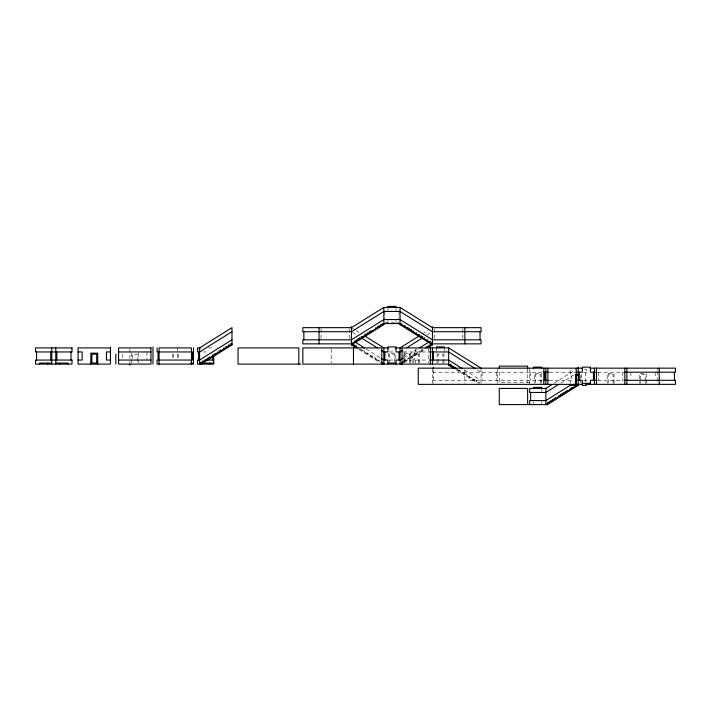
<?xml version="1.0" encoding="UTF-8"?>
<svg xmlns="http://www.w3.org/2000/svg" width="711" height="711" viewBox="0 0 711 711"><rect width="100%" height="100%" fill="white"/><g stroke="black" fill="none" stroke-linecap="round" stroke-linejoin="round"><path stroke-width="0.53" stroke-dasharray="3.56 2.67" d="M422.263 334.019L427.818 330.553M426.893 335.174L430.599 332.864M403.75 357.74L417.641 349.065M403.288 362.086L424.351 348.914M404.47 362.361L424.991 349.536M554.18 383.202L575.475 369.889M560.659 383.202L574.55 374.519M384.864 322.59L399.04 322.59M208.35 347.91L213.753 347.91M202.902 351.954L208.35 351.954M389.201 351.954L394.649 351.954M403.288 351.954L428.129 351.954M409.767 357.02L411.393 357.02L411.393 356.007L413.011 356.007L413.011 354.993L414.629 354.993L414.629 353.98L416.246 353.98L416.246 352.967L417.872 352.967L417.872 351.954M409.767 358.033L408.15 358.033L408.15 359.046L406.532 359.046L406.532 360.059M389.201 360.059L394.649 360.059M403.288 360.059L428.129 360.059M380.607 361.072L378.99 361.072L378.99 360.059L377.372 360.059L377.372 359.046L375.746 359.046L375.746 358.033L374.128 358.033L374.128 357.02L372.511 357.02L372.511 356.007L370.893 356.007L370.893 354.993L369.267 354.993L369.267 353.98L367.649 353.98L367.649 352.967L366.032 352.967L366.032 351.954L364.414 351.954L364.414 350.941L362.788 350.941L362.788 349.928L361.17 349.928L361.17 348.914M403.288 361.072L404.906 361.072M584.326 369.169L586.353 369.169L586.353 373.222L585.34 373.222L585.34 381.318L586.353 381.318M458.373 370.182L459.99 370.182L459.99 371.195L461.608 371.195L461.608 372.209M432.448 372.209L544.839 372.209M549.088 372.209L575.012 372.209M583.598 372.209L589.099 372.209M597.693 372.209L623.609 372.209M464.852 373.222L463.234 373.222L463.234 372.209M464.852 374.235L466.469 374.235L466.469 375.248L468.087 375.248L468.087 376.252L469.713 376.252L469.713 377.265L471.331 377.265L471.331 378.279L472.948 378.279L472.948 379.292L474.566 379.292L474.566 380.305M432.448 380.305L544.839 380.305M549.088 380.305L573.928 380.305M583.598 380.305L589.099 380.305M597.693 380.305L623.609 380.305M529.651 382.331L499.273 382.331L499.273 368.289M477.348 369.889L481.054 372.209M464.39 369.889L481.054 380.305M456.746 369.169L479.427 383.345L479.427 382.331L477.81 382.331L477.81 381.318L476.192 381.318L476.192 380.305M456.115 369.782L477.561 383.193M352.372 328.233L355.153 329.966M356.078 330.553L361.632 334.019M352.372 332.286L357.002 335.174M366.263 349.065L380.145 357.74M359.553 348.914L380.607 362.086M358.913 349.536L379.434 362.361M657.222 368.156L657.222 370.315M657.222 371.4L657.222 383.273M655.204 372.209L655.204 378.279M646.495 383.345L646.495 373.417L639.607 373.417L639.607 383.345M645.481 380.376L645.481 374.43L640.62 374.43L640.62 380.376M645.481 381.363L645.481 383.345M640.62 381.363L640.62 383.345M630.897 372.209L630.897 378.279M622.8 372.209L622.8 380.305M614.091 383.345L614.091 373.417L607.212 373.417L607.212 383.345M613.078 383.345L613.078 374.43L608.216 374.43L608.216 383.345M598.502 372.209L598.502 380.305M581.696 374.43L581.696 378.847M580.683 375.444L580.683 378.412M580.683 379.407L580.683 383.362M570.151 370.182L570.151 373.222L571.164 373.222L571.164 381.318L570.151 381.318L570.151 383.345M541.8 388.41L541.8 391.441M541.8 400.56L541.8 403.59M541.195 383.345L541.195 373.417L534.308 373.417L534.308 383.345M540.182 383.345L540.182 374.43L535.321 374.43L535.321 383.345M533.703 401.573L533.703 403.59M530.664 372.209L530.664 380.305M529.651 368.156L529.651 384.358M527.624 368.289L527.624 382.331M497.247 368.156L497.247 383.345M496.234 372.209L496.234 380.305M482.067 372.209L482.067 380.305M481.054 368.156L481.054 383.345M464.852 370.182L464.852 383.345M462.825 328.74L462.825 338.454M444.597 348.914L444.597 350.941M443.993 353.171L443.993 363.09M442.98 363.09L442.98 354.185L438.118 354.185L438.118 363.09M437.105 353.171L437.105 363.09M436.501 347.91L436.501 350.941M434.474 328.74L434.474 338.454M433.461 370.182L433.461 383.345M432.448 368.156L432.448 383.345M428.404 348.985L428.404 363.028M422.734 348.914L422.734 349.928L421.108 349.928L421.108 350.941L419.49 350.941L419.49 351.954M419.694 363.09L419.694 353.171L412.807 353.171L412.807 363.09M418.681 363.09L418.681 354.185L413.82 354.185L413.82 363.09M415.375 348.914L415.375 351.954M415.375 360.059L415.375 363.09M414.362 351.954L414.362 360.059M410.718 363.09L410.718 353.171L403.839 353.171L403.839 363.09M409.705 363.09L409.705 354.185L404.852 354.185L404.852 363.09M404.097 351.954L404.097 360.059M399.04 311.454L399.04 319.559M396 308.423L396 310.44M396 320.572L396 322.59M395.396 358.682L395.396 353.171L388.508 353.171L388.508 358.682M394.383 362.103L394.383 354.185L389.521 354.185L389.521 362.103M387.904 307.41L387.904 310.44M387.904 320.572L387.904 322.59M384.864 311.454L384.864 319.559M349.421 328.74L349.421 338.454M331.202 348.985L331.202 363.028M321.079 328.74L321.079 338.454M178.31 353.98L178.31 360.059M177.297 347.91L177.297 350.941M177.297 353.98L177.297 360.059M173.253 353.98L173.253 360.059M172.24 353.98L172.24 359.046M146.928 351.954L146.928 360.059M138.218 353.171L138.218 358.682M138.218 359.784L138.218 363.09M137.205 361.117L137.205 354.185L132.344 354.185L132.344 361.117M131.331 353.171L131.331 358.682M131.331 359.784L131.331 363.09M129.864 348.914L129.864 363.09M122.621 353.98L122.621 360.059"/><path stroke-width="1.07" d="M199.578 351.954L231.973 331.708M199.578 360.059L231.973 339.805M230.355 343.857L231.973 343.857L199.578 364.103L199.578 347.91L231.973 327.655L231.973 344.871L201.195 364.103L201.195 362.086M383.851 307.41L351.447 327.655L302.85 327.655L302.85 331.708L351.447 331.708L383.851 311.454L400.053 311.454L432.448 331.708L481.054 331.708L481.054 327.655L432.448 327.655L400.053 307.41L383.851 307.41L383.851 324.616L353.074 343.857L302.85 343.857L302.85 339.805L351.447 339.805L383.851 319.559L400.053 319.559L432.448 339.805L481.054 339.805L481.054 343.857L430.83 343.857L400.053 324.616L400.053 307.41M402.826 350.221L400.053 351.954L396 351.954L396 346.897L387.904 346.897L387.904 351.954L383.851 351.954L381.069 350.221M406.532 347.91L422.263 338.072M402.826 358.317L400.053 360.059L396 360.059L396 364.103M419.49 347.91L428.751 342.124M402.826 362.37L400.053 364.103L400.053 347.91L419.49 335.752L419.49 334.748L417.872 334.748M425.791 348.017L432.448 343.857L400.053 323.603L383.851 323.603L351.447 343.857L357.926 347.91M427.782 347.786L432.448 344.871L432.448 326.642M558.81 384.358L545.852 392.454L529.651 392.454L529.651 388.41L545.852 388.41L552.331 384.358M570.844 384.935L545.852 400.56L529.651 400.56L529.651 404.603M578.247 384.358L545.852 404.603L545.852 388.41M527.624 404.603L527.624 388.41L499.273 388.41L499.273 404.603L547.47 404.603L578.247 385.371L578.247 367.143M380.607 324.616L383.851 324.616M400.053 324.616L401.671 324.616L401.671 323.603M406.532 327.655L408.15 327.655L408.15 328.669M411.393 329.682L409.767 329.682L409.767 328.669M369.267 331.708L370.893 331.708L370.893 330.695M361.17 336.765L362.788 336.765M422.734 336.765L421.108 336.765L421.108 335.752M357.926 338.791L359.553 338.791L359.553 337.778M429.213 341.831L430.83 341.831M230.355 344.871L231.973 344.871M351.447 326.642L351.447 344.871L353.074 344.871M430.83 344.871L432.448 344.871M227.111 346.897L225.494 346.897L225.494 347.91M425.969 346.897L427.587 346.897M200.786 347.91L197.551 347.91L197.551 351.954L199.711 351.954M383.247 347.91L388.757 347.91M395.36 347.91L401.2 347.91M481.054 368.156L448.65 347.91L402.079 347.91L402.079 364.103M219.015 350.941L220.632 350.941L220.632 349.928M78.077 351.954L82.129 351.954L82.129 360.059L78.077 360.059M110.472 351.954L106.428 351.954L106.428 360.059L110.472 360.059M118.577 351.954L150.972 351.954M159.077 351.954L191.472 351.954M193.499 351.954L192.485 351.954L192.485 360.059L193.499 360.059M429.408 351.954L448.65 351.954L475.499 368.733M215.771 353.98L214.153 353.98L214.153 354.993M207.674 358.033L209.292 358.033L209.292 357.02M118.577 360.059L150.972 360.059M159.077 360.059L191.472 360.059M199.711 360.059L197.551 360.059L197.551 364.103L213.753 364.103L213.753 356.007M207.239 360.059L213.753 360.059M429.408 360.059L448.65 360.059L462.532 368.733M51.752 363.09L39.603 363.09L39.603 364.103M55.796 363.09L67.954 363.09L67.954 364.103M90.83 363.09L97.718 363.09M190.459 363.09L193.499 363.09M199.578 363.09L201.195 363.09M213.753 363.09L201.604 363.09L201.604 364.103M383.851 363.09L382.234 363.09L382.234 364.103M387.904 363.09L396 363.09M300.824 364.103L238.052 364.103L238.052 347.91L298.798 347.91L298.798 364.103M448.65 347.91L448.65 365.116L451.894 365.116M582.567 368.156L418.272 368.156L418.272 384.358L582.567 384.358M590.13 368.156L675.45 368.156L675.45 372.209L624.693 372.209M543.693 372.209L548.012 372.209M576.088 372.209L582.3 372.209L582.3 367.143L590.397 367.143L590.397 372.209L596.609 372.209M575.794 374.43L578.745 374.43M578.736 375.444L575.821 375.444L575.821 384.358M543.693 380.305L548.012 380.305M576.088 380.305L582.3 380.305L582.3 385.371L586.353 385.371L586.353 383.345M596.609 380.305L590.397 380.305L590.397 384.358M624.693 380.305L675.45 380.305L675.45 384.358L585.811 384.358M582.3 383.345L590.397 383.345M570.151 385.371L574.204 385.371L574.204 384.358M576.63 385.371L578.247 385.371M573.386 387.397L571.768 387.397L571.768 388.41M565.289 391.441L566.907 391.441L566.907 390.428M553.949 398.533L555.567 398.533L555.567 397.52M456.053 368.733L448.65 364.103L302.85 364.103L302.85 347.91L381.825 347.91L381.825 364.103M448.65 365.116L454.249 368.618M361.632 338.072L377.372 347.91M355.153 342.124L364.414 347.91M381.069 358.317L383.851 360.059L387.904 360.059L387.904 364.103M381.069 362.37L383.851 364.103L383.851 347.91L364.414 335.752L364.414 334.748M351.447 344.871L356.113 347.786M674.437 372.209L674.437 380.305M659.248 368.156L659.248 384.358M626.853 368.156L626.853 384.358M624.827 368.156L624.827 384.358M596.476 368.156L596.476 384.358M594.449 368.156L594.449 384.358M593.436 372.209L593.436 380.305M579.261 372.209L579.261 380.305M576.221 368.156L576.221 384.358M575.012 385.371L575.012 386.384M570.151 388.41L570.151 389.415M563.672 392.454L563.672 393.467M562.054 393.467L562.054 394.481L560.428 394.481L560.428 395.494M558.81 395.494L558.81 396.507M552.331 399.546L552.331 400.56M550.714 400.56L550.714 401.573L549.088 401.573L549.088 402.577M547.879 368.156L547.879 384.358M547.47 402.577L547.47 404.603M545.852 368.156L545.852 384.358M544.839 372.209L544.839 380.305M543.826 368.156L543.826 384.358M541.8 368.156L541.8 367.143L533.703 367.143L533.703 368.156M541.8 388.41L541.8 387.397L533.703 387.397L533.703 388.41M530.664 392.454L530.664 400.56M527.624 368.289L527.624 366.129L499.273 366.129L499.273 368.289M480.041 331.708L480.041 339.805M464.852 327.655L464.852 343.857M455.129 367.143L455.129 368.156M453.511 366.129L453.511 367.143M450.267 364.103L450.267 365.116M444.597 347.91L444.597 346.897L436.501 346.897L436.501 347.91M433.461 351.954L433.461 360.059M433.461 367.143L433.461 368.156M432.448 347.91L432.448 364.103M430.83 342.844L430.83 343.857M430.422 347.91L430.422 364.103M429.213 344.871L429.213 345.884M427.587 339.805L427.587 340.818M424.351 337.778L424.351 338.791M416.246 332.721L416.246 333.735M413.011 330.695L413.011 331.708M404.906 325.629L404.906 326.642M401.671 362.086L401.671 364.103M399.04 351.954L399.04 360.059M396 307.41L396 306.397L387.904 306.397L387.904 307.41M384.864 351.954L384.864 360.059M382.234 323.603L382.234 324.616M378.99 325.629L378.99 326.642M377.372 326.642L377.372 327.655M375.746 327.655L375.746 328.669M367.649 332.721L367.649 333.735M366.032 333.735L366.032 334.748M356.309 339.805L356.309 340.818M356.309 345.884L356.309 346.897M354.691 340.818L354.691 341.831M354.691 344.871L354.691 345.884M353.474 347.91L353.474 364.103M353.074 342.844L353.074 343.857M319.052 327.655L319.052 343.857M303.864 331.708L303.864 339.805M228.738 344.871L228.738 345.884M223.876 347.91L223.876 348.914M217.397 351.954L217.397 352.967M212.74 357.02L212.74 360.059M212.536 354.993L212.536 356.007M209.701 363.09L209.701 364.103M206.057 359.046L206.057 360.059M204.439 360.059L204.439 361.072L202.813 361.072L202.813 362.086M198.565 351.954L198.565 360.059M193.499 347.91L193.499 364.103L157.051 364.103L157.051 360.059L158.064 360.059L158.064 351.954L157.051 351.954L157.051 347.91M191.472 364.103L191.472 347.91L159.077 347.91L159.077 364.103M152.998 346.897L152.998 364.103M129.864 364.103L129.864 365.116M115.857 354.185L115.857 364.103M97.718 364.103L97.718 353.171L90.83 353.171L90.83 364.103M96.705 363.09L96.705 354.185L91.843 354.185L91.843 363.09M70.984 351.954L70.984 360.059M59.848 363.09L59.848 364.103M56.809 351.954L56.809 360.059M55.796 347.91L55.796 364.103M51.752 347.91L51.752 364.103M50.739 351.954L50.739 360.059M47.699 363.09L47.699 364.103M36.563 351.954L36.563 360.059M71.998 347.91L35.55 347.91L35.55 351.954L71.998 351.954L71.998 347.91M110.472 347.91L78.077 347.91L78.077 364.103L110.472 364.103L110.472 347.91M150.972 347.91L118.577 347.91L118.577 364.103L150.972 364.103L150.972 347.91M71.998 360.059L35.55 360.059L35.55 364.103L71.998 364.103L71.998 360.059"/></g></svg>
